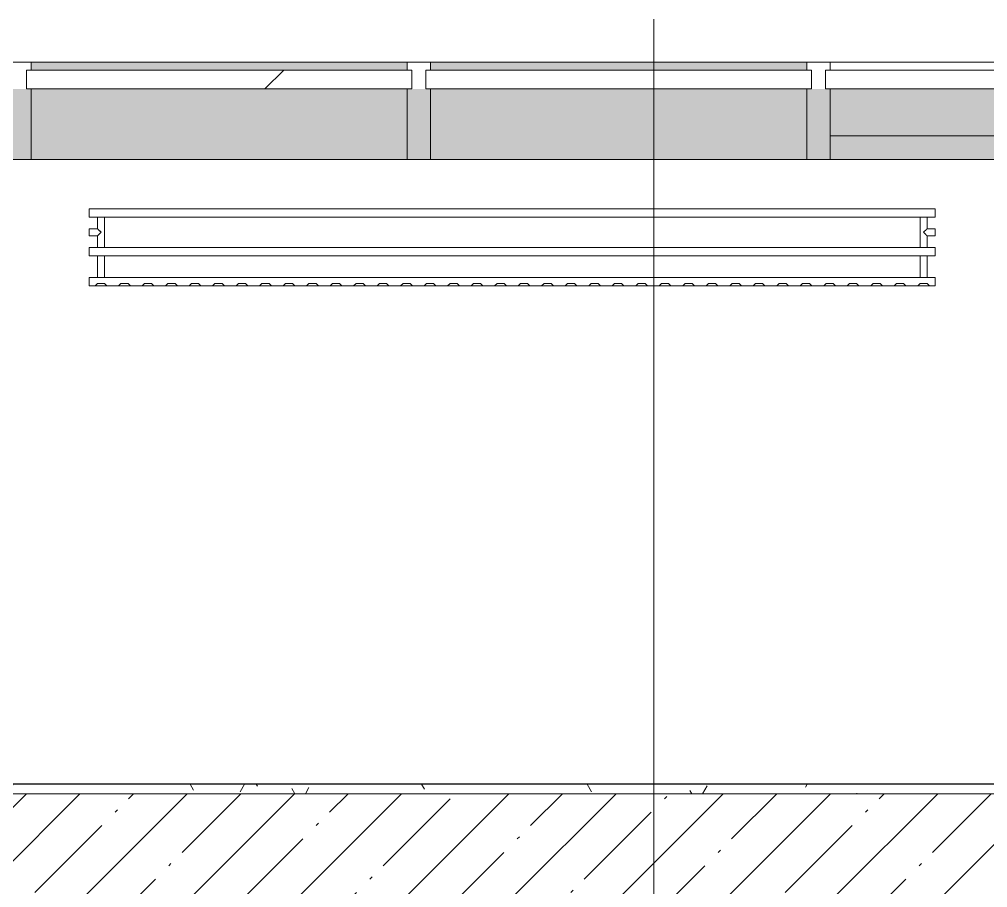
# Model space of a CAD drawing. Header units: millimetres. Extents: x -213911 to 415037, y -3642 to 107391.
# Drawn here: x 6725 to 8785, y 104736 to 106584 of the extents above; entities that cross this region are included whole.
import ezdxf

# ---------------------------------------------------------------- set-up
doc = ezdxf.new("R2010")
doc.units = ezdxf.units.MM
doc.layers.add('A-AREA-PATT-1', color=7, linetype='Continuous', lineweight=5, true_color=0xa5bae0, transparency=1)
doc.layers.add('A-FLOR-1', color=7, linetype='Continuous', lineweight=9, true_color=0xeef6ff, transparency=0.5)
for name, color, linetype, lineweight in [('A-FLOR', 7, 'Continuous', 9), ('A-GLAZ-CURT', 7, 'Continuous', 9), ('A-GLAZ-CURT-1', 7, 'Continuous', 5), ('A-GLAZ-CURT-2', 7, 'Continuous', 20), ('A-GLAZ-CWMG', 7, 'Continuous', 9), ('A-GLAZ-CWMG-1', 7, 'Continuous', 20), ('I-WALL', 7, 'Continuous', 5), ('Оси', 7, 'Continuous', 9)]:
    doc.layers.add(name, color=color, linetype=linetype, lineweight=lineweight)
for name, color, linetype, lineweight, true_color in [('A-WALL-1', 9, 'Continuous', 5, 0x808080), ('A-WALL-FNSH-1', 9, 'Continuous', 5, 0x808080), ('M-EQPM-1', 7, 'Continuous', 9, 0xb2b2b2)]:
    doc.layers.add(name, color=color, linetype=linetype, lineweight=lineweight, true_color=true_color)

# ---------------------------------------------------------------- blocks, each defined once
blk = doc.blocks.new('Системная панель - Стекло - 40мм-22856067-Объем проектирования 1 этажа')
at = {"layer": 'A-GLAZ-CURT-1'}
h = blk.add_hatch(dxfattribs=at)
h.set_pattern_fill('FP_59', color=256, style=0, pattern_type=2)
h.set_pattern_definition([(45, (-8985, -27090), (-565.685, 565.685), [400, -1200]), (45, (-9385, -27290), (-565.685, 565.685), [1200, -400]), (45, (-8585, -27490), (-565.685, 565.685), [400, -1200])])
h.paths.add_polyline_path([(-410, -40), (410, -40), (410, 0), (-410, 0)])
at = {"layer": 'A-GLAZ-CURT-2'}
for p, q in [((410, 0), (-410, 0)), ((-410, 0), (-410, -40)), ((410, -40), (410, 0)), ((-410, -40), (410, -40))]:
    blk.add_line(p, q, dxfattribs=at)
blk = doc.blocks.new('Прямоугольный импост - Импост структурный с накладкой - 160мм-20149069-Объем проектирования 1 этажа')
at = {"layer": 'A-GLAZ-CWMG'}
for p, q in [((9185, 27307), (8385, 27307)), ((9185, 27150), (8385, 27150))]:
    blk.add_line(p, q, dxfattribs=at)
blk = doc.blocks.new('Прямоугольный импост - Импост структурный с накладкой - 190мм-20153693-Объем проектирования 1 этажа')
at = {"layer": 'A-GLAZ-CWMG-1'}
for p, q in [((-25, 40), (-25, 190)), ((-25, 190), (25, 190)), ((25, 190), (25, 40)), ((-15, 40), (-25, 40)), ((-15, 0), (-15, 40)), ((15, 40), (15, 0)), ((25, 40), (15, 40)), ((-25, -17), (-25, 0)), ((-25, 0), (-15, 0)), ((15, 0), (25, 0)), ((25, 0), (25, -17)), ((25, -17), (-25, -17))]:
    blk.add_line(p, q, dxfattribs=at)
blk = doc.blocks.new('Системная панель - Стекло - 40мм-V61-Объем проектирования 1 этажа')
at = {"layer": 'A-GLAZ-CURT-2'}
for p, q in [((410, 0), (-410, 0)), ((-410, 0), (-410, -40)), ((410, -40), (410, 0)), ((-410, -40), (410, -40))]:
    blk.add_line(p, q, dxfattribs=at)
blk = doc.blocks.new('Прямоугольный импост - Импост структурный с накладкой - 190мм-V62-Объем проектирования 1 этажа')
at = {"layer": 'A-GLAZ-CWMG'}
for points in [[(7929.4, 27290), (8335, 27290), (8335, 27307), (7535, 27307), (7535, 27290)], [(7929.4, 27100), (8335, 27100), (8335, 27250), (7535, 27250), (7535, 27100)]]:
    blk.add_hatch(color=256, dxfattribs=at).paths.add_polyline_path(points)
for p, q in [((8335, 27307), (7535, 27307)), ((8335, 27100), (7535, 27100))]:
    blk.add_line(p, q, dxfattribs=at)
blk = doc.blocks.new('Системная панель - Стекло - 40мм-V106-Объем проектирования 1 этажа')
at = {"layer": 'A-GLAZ-CURT-1'}
h = blk.add_hatch(dxfattribs=at)
h.set_pattern_fill('FP_126', color=256, style=0, pattern_type=2)
h.set_pattern_definition([(45, (-7285, -27090), (-565.685, 565.685), [400, -1200]), (45, (-7685, -27290), (-565.685, 565.685), [1200, -400]), (45, (-6885, -27490), (-565.685, 565.685), [400, -1200])])
h.paths.add_polyline_path([(-187.1, -40), (410, -40), (410, 0), (-410, 0), (-410, -40), (-400, -40)])
at = {"layer": 'A-GLAZ-CURT-2'}
for p, q in [((410, 0), (-410, 0)), ((-410, 0), (-410, -40)), ((410, -40), (410, 0)), ((-410, -40), (410, -40))]:
    blk.add_line(p, q, dxfattribs=at)
blk = doc.blocks.new('radiator_prado_classic_z_tip_30_po exemplyaru - Classic Z Тип 30-500-V251-Объем проектирования 1 этажа')
at = {"layer": 'M-EQPM-1'}
for p, q in [((0, 228), (0, 210)), ((1800, 228), (0, 228)), ((0, 210), (0, 228)), ((0, 228), (12.5, 228)), ((12.5, 228), (37.5, 228)), ((37.5, 228), (12.5, 228)), ((12.5, 228), (37.5, 228)), ((12.5, 228), (17.5, 223)), ((12.5, 228), (17.5, 223)), ((32.5, 223), (37.5, 228)), ((37.5, 228), (32.5, 223)), ((37.5, 228), (62.5, 228)), ((62.5, 228), (87.5, 228)), ((87.5, 228), (62.5, 228)), ((62.5, 228), (87.5, 228)), ((62.5, 228), (67.5, 223)), ((62.5, 228), (67.5, 223)), ((82.5, 223), (87.5, 228)), ((87.5, 228), (82.5, 223)), ((87.5, 228), (112.5, 228)), ((112.5, 228), (137.5, 228)), ((137.5, 228), (112.5, 228)), ((112.5, 228), (137.5, 228)), ((112.5, 228), (117.5, 223)), ((112.5, 228), (117.5, 223)), ((132.5, 223), (137.5, 228)), ((137.5, 228), (132.5, 223)), ((137.5, 228), (162.5, 228)), ((187.5, 228), (162.5, 228)), ((162.5, 228), (187.5, 228)), ((162.5, 228), (167.5, 223)), ((162.5, 228), (167.5, 223)), ((163.5, 228), (187.5, 228)), ((182.5, 223), (187.5, 228)), ((187.5, 228), (182.5, 223)), ((187.5, 228), (212.5, 228)), ((212.5, 228), (237.5, 228)), ((237.5, 228), (212.5, 228)), ((212.5, 228), (237.5, 228)), ((212.5, 228), (217.5, 223)), ((212.5, 228), (217.5, 223)), ((232.5, 223), (237.5, 228)), ((237.5, 228), (232.5, 223)), ((237.5, 228), (262.5, 228)), ((262.5, 228), (287.5, 228)), ((287.5, 228), (262.5, 228)), ((262.5, 228), (287.5, 228)), ((262.5, 228), (267.5, 223)), ((262.5, 228), (267.5, 223)), ((282.5, 223), (287.5, 228)), ((287.5, 228), (282.5, 223)), ((287.5, 228), (312.5, 228)), ((312.5, 228), (337.5, 228)), ((337.5, 228), (312.5, 228)), ((312.5, 228), (337.5, 228)), ((312.5, 228), (317.5, 223)), ((312.5, 228), (317.5, 223)), ((332.5, 223), (337.5, 228)), ((337.5, 228), (332.5, 223)), ((337.5, 228), (362.5, 228)), ((362.5, 228), (387.5, 228)), ((387.5, 228), (362.5, 228)), ((362.5, 228), (387.5, 228)), ((362.5, 228), (367.5, 223)), ((362.5, 228), (367.5, 223)), ((382.5, 223), (387.5, 228)), ((387.5, 228), (382.5, 223)), ((387.5, 228), (412.5, 228)), ((412.5, 228), (437.5, 228)), ((437.5, 228), (412.5, 228)), ((412.5, 228), (437.5, 228)), ((412.5, 228), (417.5, 223)), ((412.5, 228), (417.5, 223)), ((432.5, 223), (437.5, 228)), ((437.5, 228), (432.5, 223)), ((437.5, 228), (462.5, 228)), ((462.5, 228), (487.5, 228)), ((487.5, 228), (462.5, 228)), ((462.5, 228), (487.5, 228)), ((462.5, 228), (467.5, 223)), ((462.5, 228), (467.5, 223)), ((482.5, 223), (487.5, 228)), ((487.5, 228), (482.5, 223)), ((487.5, 228), (512.5, 228)), ((512.5, 228), (537.5, 228)), ((537.5, 228), (512.5, 228)), ((512.5, 228), (537.5, 228)), ((512.5, 228), (517.5, 223)), ((512.5, 228), (517.5, 223)), ((532.5, 223), (537.5, 228)), ((537.5, 228), (532.5, 223)), ((537.5, 228), (562.5, 228)), ((562.5, 228), (587.5, 228)), ((587.5, 228), (562.5, 228)), ((562.5, 228), (587.5, 228)), ((562.5, 228), (567.5, 223)), ((562.5, 228), (567.5, 223)), ((582.5, 223), (587.5, 228)), ((587.5, 228), (582.5, 223)), ((587.5, 228), (612.5, 228)), ((612.5, 228), (637.5, 228)), ((637.5, 228), (612.5, 228)), ((612.5, 228), (637.5, 228)), ((612.5, 228), (617.5, 223)), ((612.5, 228), (617.5, 223)), ((632.5, 223), (637.5, 228)), ((637.5, 228), (632.5, 223)), ((637.5, 228), (662.5, 228)), ((662.5, 228), (687.5, 228)), ((687.5, 228), (662.5, 228)), ((662.5, 228), (687.5, 228)), ((662.5, 228), (667.5, 223)), ((662.5, 228), (667.5, 223)), ((682.5, 223), (687.5, 228)), ((687.5, 228), (682.5, 223)), ((687.5, 228), (712.5, 228)), ((712.5, 228), (737.5, 228)), ((737.5, 228), (712.5, 228)), ((712.5, 228), (737.5, 228)), ((712.5, 228), (717.5, 223)), ((712.5, 228), (717.5, 223)), ((732.5, 223), (737.5, 228)), ((737.5, 228), (732.5, 223)), ((737.5, 228), (762.5, 228)), ((762.5, 228), (787.5, 228)), ((787.5, 228), (762.5, 228)), ((762.5, 228), (787.5, 228)), ((762.5, 228), (767.5, 223)), ((762.5, 228), (767.5, 223)), ((782.5, 223), (787.5, 228)), ((787.5, 228), (782.5, 223)), ((787.5, 228), (812.5, 228)), ((812.5, 228), (837.5, 228)), ((837.5, 228), (812.5, 228)), ((812.5, 228), (837.5, 228)), ((812.5, 228), (817.5, 223)), ((812.5, 228), (817.5, 223)), ((832.5, 223), (837.5, 228)), ((837.5, 228), (832.5, 223)), ((837.5, 228), (862.5, 228)), ((862.5, 228), (887.5, 228)), ((887.5, 228), (862.5, 228)), ((862.5, 228), (887.5, 228)), ((862.5, 228), (867.5, 223)), ((862.5, 228), (867.5, 223)), ((882.5, 223), (887.5, 228)), ((887.5, 228), (882.5, 223)), ((887.5, 228), (912.5, 228)), ((912.5, 228), (937.5, 228)), ((937.5, 228), (912.5, 228)), ((912.5, 228), (937.5, 228)), ((912.5, 228), (917.5, 223)), ((912.5, 228), (917.5, 223)), ((932.5, 223), (937.5, 228)), ((937.5, 228), (932.5, 223)), ((937.5, 228), (962.5, 228)), ((962.5, 228), (987.5, 228)), ((987.5, 228), (962.5, 228)), ((962.5, 228), (987.5, 228)), ((962.5, 228), (967.5, 223)), ((962.5, 228), (967.5, 223)), ((982.5, 223), (987.5, 228)), ((987.5, 228), (982.5, 223)), ((987.5, 228), (1012.5, 228)), ((1012.5, 228), (1037.5, 228)), ((1037.5, 228), (1012.5, 228)), ((1012.5, 228), (1037.5, 228)), ((1012.5, 228), (1017.5, 223)), ((1012.5, 228), (1017.5, 223)), ((1032.5, 223), (1037.5, 228)), ((1037.5, 228), (1032.5, 223)), ((1037.5, 228), (1062.5, 228)), ((1062.5, 228), (1087.5, 228)), ((1087.5, 228), (1062.5, 228)), ((1062.5, 228), (1087.5, 228)), ((1062.5, 228), (1067.5, 223)), ((1062.5, 228), (1067.5, 223)), ((1082.5, 223), (1087.5, 228)), ((1087.5, 228), (1082.5, 223)), ((1087.5, 228), (1112.5, 228)), ((1112.5, 228), (1137.5, 228)), ((1137.5, 228), (1112.5, 228)), ((1112.5, 228), (1137.5, 228)), ((1112.5, 228), (1117.5, 223)), ((1112.5, 228), (1117.5, 223)), ((1132.5, 223), (1137.5, 228)), ((1137.5, 228), (1132.5, 223)), ((1137.5, 228), (1162.5, 228)), ((1162.5, 228), (1187.5, 228)), ((1187.5, 228), (1162.5, 228)), ((1162.5, 228), (1187.5, 228)), ((1162.5, 228), (1167.5, 223)), ((1162.5, 228), (1167.5, 223)), ((1182.5, 223), (1187.5, 228)), ((1187.5, 228), (1182.5, 223)), ((1187.5, 228), (1212.5, 228)), ((1212.5, 228), (1237.5, 228)), ((1237.5, 228), (1212.5, 228)), ((1212.5, 228), (1237.5, 228)), ((1212.5, 228), (1217.5, 223)), ((1212.5, 228), (1217.5, 223)), ((1232.5, 223), (1237.5, 228)), ((1237.5, 228), (1232.5, 223)), ((1237.5, 228), (1262.5, 228)), ((1262.5, 228), (1287.5, 228)), ((1287.5, 228), (1262.5, 228)), ((1262.5, 228), (1287.5, 228)), ((1262.5, 228), (1267.5, 223)), ((1262.5, 228), (1267.5, 223)), ((1282.5, 223), (1287.5, 228)), ((1287.5, 228), (1282.5, 223)), ((1287.5, 228), (1312.5, 228)), ((1312.5, 228), (1337.5, 228)), ((1337.5, 228), (1312.5, 228)), ((1312.5, 228), (1337.5, 228)), ((1312.5, 228), (1317.5, 223)), ((1312.5, 228), (1317.5, 223)), ((1332.5, 223), (1337.5, 228)), ((1337.5, 228), (1332.5, 223)), ((1337.5, 228), (1362.5, 228)), ((1362.5, 228), (1387.5, 228)), ((1387.5, 228), (1362.5, 228)), ((1362.5, 228), (1387.5, 228)), ((1362.5, 228), (1367.5, 223)), ((1362.5, 228), (1367.5, 223)), ((1382.5, 223), (1387.5, 228)), ((1387.5, 228), (1382.5, 223)), ((1387.5, 228), (1412.5, 228)), ((1412.5, 228), (1437.5, 228)), ((1437.5, 228), (1412.5, 228)), ((1412.5, 228), (1437.5, 228)), ((1412.5, 228), (1417.5, 223)), ((1412.5, 228), (1417.5, 223)), ((1432.5, 223), (1437.5, 228)), ((1437.5, 228), (1432.5, 223)), ((1437.5, 228), (1462.5, 228)), ((1462.5, 228), (1487.5, 228)), ((1487.5, 228), (1462.5, 228)), ((1462.5, 228), (1487.5, 228)), ((1462.5, 228), (1467.5, 223)), ((1462.5, 228), (1467.5, 223)), ((1482.5, 223), (1487.5, 228)), ((1487.5, 228), (1482.5, 223)), ((1487.5, 228), (1512.5, 228)), ((1512.5, 228), (1537.5, 228)), ((1537.5, 228), (1512.5, 228)), ((1512.5, 228), (1537.5, 228)), ((1512.5, 228), (1517.5, 223)), ((1512.5, 228), (1517.5, 223)), ((1532.5, 223), (1537.5, 228)), ((1537.5, 228), (1532.5, 223)), ((1537.5, 228), (1562.5, 228)), ((1562.5, 228), (1587.5, 228)), ((1587.5, 228), (1562.5, 228)), ((1562.5, 228), (1587.5, 228)), ((1562.5, 228), (1567.5, 223)), ((1562.5, 228), (1567.5, 223)), ((1582.5, 223), (1587.5, 228)), ((1587.5, 228), (1582.5, 223)), ((1587.5, 228), (1612.5, 228)), ((1612.5, 228), (1637.5, 228)), ((1637.5, 228), (1612.5, 228)), ((1612.5, 228), (1637.5, 228)), ((1612.5, 228), (1617.5, 223)), ((1612.5, 228), (1617.5, 223)), ((1632.5, 223), (1637.5, 228)), ((1637.5, 228), (1632.5, 223)), ((1637.5, 228), (1662.5, 228)), ((1662.5, 228), (1687.5, 228)), ((1687.5, 228), (1662.5, 228)), ((1662.5, 228), (1687.5, 228)), ((1662.5, 228), (1667.5, 223)), ((1662.5, 228), (1667.5, 223)), ((1682.5, 223), (1687.5, 228)), ((1687.5, 228), (1682.5, 223)), ((1687.5, 228), (1710.8, 228)), ((1712.5, 228), (1737.5, 228)), ((1737.5, 228), (1712.5, 228)), ((1712.5, 228), (1737.5, 228)), ((1712.5, 228), (1717.5, 223)), ((1712.5, 228), (1717.5, 223)), ((1732.5, 223), (1737.5, 228)), ((1737.5, 228), (1732.5, 223)), ((1737.5, 228), (1762.5, 228)), ((1762.5, 228), (1787.5, 228)), ((1787.5, 228), (1762.5, 228)), ((1762.5, 228), (1787.5, 228)), ((1762.5, 228), (1767.5, 223)), ((1762.5, 228), (1767.5, 223)), ((1782.5, 223), (1787.5, 228)), ((1787.5, 228), (1782.5, 223)), ((1787.5, 228), (1800, 228)), ((1800, 210), (1800, 228)), ((1800, 228), (1800, 210)), ((0, 210), (1800, 210)), ((17.8, 210), (0, 210)), ((32.5, 223), (17.5, 223)), ((17.5, 223), (32.5, 223)), ((17.5, 210), (17.5, 164)), ((17.5, 210), (17.5, 164)), ((17.8, 210), (17.5, 210)), ((17.5, 210), (17.8, 210)), ((17.8, 210), (17.5, 210)), ((17.5, 210), (32.5, 210)), ((32.2, 210), (17.8, 210)), ((17.8, 210), (32.2, 210)), ((32.2, 210), (17.8, 210)), ((32.5, 210), (32.2, 210)), ((32.2, 210), (32.5, 210)), ((32.5, 210), (32.2, 210)), ((1767.8, 210), (32.2, 210)), ((32.5, 164), (32.5, 210)), ((32.5, 164), (32.5, 210)), ((82.5, 223), (67.5, 223)), ((67.5, 223), (82.5, 223)), ((132.5, 223), (117.5, 223)), ((117.5, 223), (132.5, 223)), ((182.5, 223), (167.5, 223)), ((167.5, 223), (182.5, 223)), ((232.5, 223), (217.5, 223)), ((217.5, 223), (232.5, 223)), ((282.5, 223), (267.5, 223)), ((267.5, 223), (282.5, 223)), ((332.5, 223), (317.5, 223)), ((317.5, 223), (332.5, 223)), ((382.5, 223), (367.5, 223)), ((367.5, 223), (382.5, 223)), ((432.5, 223), (417.5, 223)), ((417.5, 223), (432.5, 223)), ((482.5, 223), (467.5, 223)), ((467.5, 223), (482.5, 223)), ((532.5, 223), (517.5, 223)), ((517.5, 223), (532.5, 223)), ((582.5, 223), (567.5, 223)), ((567.5, 223), (582.5, 223)), ((632.5, 223), (617.5, 223)), ((617.5, 223), (632.5, 223)), ((682.5, 223), (667.5, 223)), ((667.5, 223), (682.5, 223)), ((732.5, 223), (717.5, 223)), ((717.5, 223), (732.5, 223)), ((782.5, 223), (767.5, 223)), ((767.5, 223), (782.5, 223)), ((832.5, 223), (817.5, 223)), ((817.5, 223), (832.5, 223)), ((882.5, 223), (867.5, 223)), ((867.5, 223), (882.5, 223)), ((932.5, 223), (917.5, 223)), ((917.5, 223), (932.5, 223)), ((982.5, 223), (967.5, 223)), ((967.5, 223), (982.5, 223)), ((1032.5, 223), (1017.5, 223)), ((1017.5, 223), (1032.5, 223)), ((1082.5, 223), (1067.5, 223)), ((1067.5, 223), (1082.5, 223)), ((1132.5, 223), (1117.5, 223)), ((1117.5, 223), (1132.5, 223)), ((1182.5, 223), (1167.5, 223)), ((1167.5, 223), (1182.5, 223)), ((1232.5, 223), (1217.5, 223)), ((1217.5, 223), (1232.5, 223)), ((1282.5, 223), (1267.5, 223)), ((1267.5, 223), (1282.5, 223)), ((1332.5, 223), (1317.5, 223)), ((1317.5, 223), (1332.5, 223)), ((1382.5, 223), (1367.5, 223)), ((1367.5, 223), (1382.5, 223)), ((1432.5, 223), (1417.5, 223)), ((1417.5, 223), (1432.5, 223)), ((1482.5, 223), (1467.5, 223)), ((1467.5, 223), (1482.5, 223)), ((1532.5, 223), (1517.5, 223)), ((1517.5, 223), (1532.5, 223)), ((1582.5, 223), (1567.5, 223)), ((1567.5, 223), (1582.5, 223)), ((1632.5, 223), (1617.5, 223)), ((1617.5, 223), (1632.5, 223)), ((1682.5, 223), (1667.5, 223)), ((1667.5, 223), (1682.5, 223)), ((1732.5, 223), (1717.5, 223)), ((1717.5, 223), (1732.5, 223)), ((1782.5, 223), (1767.5, 223)), ((1767.5, 223), (1782.5, 223)), ((1767.5, 210), (1767.5, 164)), ((1767.5, 210), (1767.5, 164)), ((1767.8, 210), (1767.5, 210)), ((1767.5, 210), (1782.5, 210)), ((1767.8, 210), (1767.5, 210)), ((1767.5, 210), (1767.8, 210)), ((1782.2, 210), (1767.8, 210)), ((1768.5, 210), (1767.8, 210)), ((1767.8, 210), (1782.2, 210)), ((1782.2, 210), (1768.5, 210)), ((1782.5, 210), (1782.2, 210)), ((1782.5, 210), (1782.2, 210)), ((1782.2, 210), (1782.5, 210)), ((1800, 210), (1782.2, 210)), ((1782.5, 164), (1782.5, 210)), ((1782.5, 164), (1782.5, 210)), ((1800, 164), (0, 164)), ((0, 164), (0, 146)), ((0, 146), (0, 164)), ((0, 164), (17.8, 164)), ((0, 146), (1800, 146)), ((18.5, 146), (0, 146)), ((17.8, 164), (17.5, 164)), ((17.5, 164), (17.8, 164)), ((17.8, 164), (17.5, 164)), ((17.5, 164), (32.5, 164)), ((17.5, 146), (17.5, 121.5)), ((17.5, 146), (17.5, 121.5)), ((17.5, 146), (18.5, 146)), ((18.5, 146), (17.5, 146)), ((17.5, 146), (18.5, 146)), ((32.5, 146), (17.5, 146)), ((32.2, 164), (17.8, 164)), ((17.8, 164), (32.2, 164)), ((32.2, 164), (17.8, 164)), ((18.5, 146), (32.2, 146)), ((32.2, 146), (18.5, 146)), ((18.5, 146), (32.2, 146)), ((32.5, 164), (32.2, 164)), ((32.2, 164), (32.5, 164)), ((32.5, 164), (32.2, 164)), ((32.2, 164), (1767.8, 164)), ((32.2, 146), (32.5, 146)), ((32.5, 146), (32.2, 146)), ((32.2, 146), (32.5, 146)), ((1767.8, 146), (32.2, 146)), ((32.5, 82), (32.5, 146)), ((32.5, 82), (32.5, 146)), ((1767.8, 164), (1767.5, 164)), ((1767.5, 164), (1782.5, 164)), ((1767.8, 164), (1767.5, 164)), ((1767.5, 164), (1767.8, 164)), ((1767.5, 146), (1767.5, 82)), ((1767.5, 146), (1767.5, 82)), ((1767.5, 146), (1767.8, 146)), ((1782.5, 146), (1767.5, 146)), ((1767.5, 146), (1767.8, 146)), ((1767.8, 146), (1767.5, 146)), ((1782.2, 164), (1767.8, 164)), ((1771.2, 164), (1767.8, 164)), ((1767.8, 164), (1782.2, 164)), ((1767.8, 146), (1781.5, 146)), ((1767.8, 146), (1771.2, 146)), ((1781.5, 146), (1767.8, 146)), ((1776.9, 164), (1771.2, 164)), ((1771.2, 146), (1781.5, 146)), ((1780.3, 164), (1776.9, 164)), ((1782.2, 164), (1780.3, 164)), ((1781.5, 146), (1782.5, 146)), ((1781.5, 146), (1782.5, 146)), ((1782.5, 146), (1781.5, 146)), ((1800, 146), (1781.5, 146)), ((1782.5, 164), (1782.2, 164)), ((1782.5, 164), (1782.2, 164)), ((1782.2, 164), (1782.5, 164)), ((1782.2, 164), (1800, 164)), ((1782.5, 121.5), (1782.5, 146)), ((1782.5, 121.5), (1782.5, 146)), ((1800, 146), (1800, 164)), ((1800, 164), (1800, 146)), ((17.5, 121.5), (0, 121.5)), ((17.5, 121.5), (0, 121.5)), ((0, 121.5), (0, 120.5)), ((0, 106.5), (0, 121.5)), ((0, 120.5), (0, 107.5)), ((0, 120.5), (0, 119.3)), ((0, 114), (0, 120.5)), ((0, 120.5), (0, 120.5)), ((0, 119.3), (0, 117.8)), ((0, 117.8), (0, 114)), ((0, 114), (0, 110.3)), ((0, 107.5), (0, 114)), ((0, 110.3), (0, 108.7)), ((0, 108.7), (0, 107.5)), ((0, 107.5), (0, 106.5)), ((0, 107.5), (0, 107.5)), ((0, 106.5), (17.5, 106.5)), ((0, 106.5), (17.5, 106.5)), ((17.5, 106.5), (17.5, 82)), ((17.5, 106.5), (17.5, 82)), ((1800, 121.5), (1782.5, 121.5)), ((1800, 121.5), (1782.5, 121.5)), ((1782.5, 82), (1782.5, 106.5)), ((1782.5, 106.5), (1800, 106.5)), ((1782.5, 82), (1782.5, 106.5)), ((1782.5, 106.5), (1800, 106.5)), ((1800, 121.5), (1800, 106.5)), ((1800, 120.5), (1800, 121.5)), ((1800, 121.5), (1800, 120.5)), ((1800, 120.5), (1800, 121.5)), ((1800, 107.5), (1800, 120.5)), ((1800, 120.5), (1800, 107.5)), ((1800, 107.5), (1800, 120.5)), ((1800, 106.5), (1800, 107.5)), ((1800, 107.5), (1800, 106.5)), ((1800, 106.5), (1800, 107.5)), ((1800, 82), (0, 82)), ((0, 82), (0, 64)), ((0, 64), (0, 82)), ((0, 82), (18.5, 82)), ((1800, 64), (0, 64)), ((0, 64), (1800, 64)), ((18.5, 82), (17.5, 82)), ((17.5, 82), (18.5, 82)), ((18.5, 82), (17.5, 82)), ((17.5, 82), (32.5, 82)), ((32.2, 82), (18.5, 82)), ((18.5, 82), (32.2, 82)), ((32.2, 82), (18.5, 82)), ((32.5, 82), (32.2, 82)), ((32.2, 82), (32.5, 82)), ((32.5, 82), (32.2, 82)), ((32.2, 82), (1767.8, 82)), ((1767.8, 82), (1767.5, 82)), ((1767.5, 82), (1782.5, 82)), ((1767.8, 82), (1767.5, 82)), ((1767.5, 82), (1767.8, 82)), ((1781.5, 82), (1767.8, 82)), ((1781.5, 82), (1767.8, 82)), ((1767.8, 82), (1781.5, 82)), ((1782.5, 82), (1781.5, 82)), ((1782.5, 82), (1781.5, 82)), ((1781.5, 82), (1782.5, 82)), ((1781.5, 82), (1800, 82)), ((1800, 64), (1800, 82)), ((1800, 82), (1800, 64))]:
    blk.add_line(p, q, dxfattribs=at)
for points, knots in [([(18.5, 120.5), (18.4, 120.6), (18.3, 120.7), (18.1, 120.9), (17.9, 121.1), (17.8, 121.2), (17.7, 121.3), (17.5, 121.5), (17.5, 121.5), (17.5, 121.5)], [0.7142857, 0.7142857, 0.7142857, 0.7142857, 0.75, 0.7857143, 0.8214286, 0.8571429, 0.8928571, 0.9285714, 1, 1, 1, 1]), ([(17.5, 121.5), (17.5, 121.5), (17.5, 121.5), (17.7, 121.3), (17.8, 121.2), (17.9, 121.1), (18.1, 120.9), (18.3, 120.7), (18.4, 120.6), (18.5, 120.5)], [0, 0, 0, 0, 0.0714286, 0.1071429, 0.1428571, 0.1785714, 0.2142857, 0.25, 0.2857143, 0.2857143, 0.2857143, 0.2857143]), ([(17.5, 121.5), (17.5, 121.5), (17.5, 121.5), (17.7, 121.3), (17.8, 121.2), (17.9, 121.1), (18.1, 120.9), (18.3, 120.7), (18.4, 120.6), (18.5, 120.5)], [0, 0, 0, 0, 0.0714286, 0.1071429, 0.1428571, 0.1785714, 0.2142857, 0.25, 0.2857143, 0.2857143, 0.2857143, 0.2857143]), ([(25, 114), (24.5, 114.5), (23.6, 115.4), (22.4, 116.6), (21.6, 117.4), (21.1, 117.9), (20.8, 118.2), (20.5, 118.5), (20.2, 118.8), (19.8, 119.1), (19.6, 119.4), (19.3, 119.7), (19, 120), (18.7, 120.3), (18.5, 120.5), (18.3, 120.7), (18.1, 120.9), (17.9, 121.1), (17.8, 121.2), (17.7, 121.3), (17.5, 121.5), (17.5, 121.5), (17.5, 121.5)], [0, 0, 0, 0, 0.142857, 0.285714, 0.357143, 0.392857, 0.428571, 0.464286, 0.5, 0.535714, 0.571429, 0.607143, 0.642857, 0.678571, 0.714286, 0.75, 0.785714, 0.821429, 0.857143, 0.892857, 0.928571, 1, 1, 1, 1]), ([(17.5, 106.5), (17.5, 106.5), (17.5, 106.5), (17.7, 106.7), (17.8, 106.8), (17.9, 106.9), (18.1, 107.1), (18.3, 107.3), (18.5, 107.5), (18.7, 107.7), (19, 108), (19.3, 108.3), (19.6, 108.6), (19.8, 108.9), (20.3, 109.3), (20.7, 109.7), (21.1, 110.1), (21.6, 110.6), (22.4, 111.4), (23.6, 112.6), (24.5, 113.5), (25, 114)], [0, 0, 0, 0, 0.071429, 0.107143, 0.142857, 0.178571, 0.214286, 0.25, 0.285714, 0.321429, 0.357143, 0.392857, 0.428571, 0.464286, 0.5, 0.571429, 0.607143, 0.642857, 0.714286, 0.857143, 1, 1, 1, 1]), ([(17.5, 106.5), (17.5, 106.5), (17.5, 106.5), (17.7, 106.7), (17.8, 106.8), (17.9, 106.9), (18.1, 107.1), (18.3, 107.3), (18.4, 107.4), (18.5, 107.5)], [0, 0, 0, 0, 0.0714286, 0.1071429, 0.1428571, 0.1785714, 0.2142857, 0.25, 0.2857143, 0.2857143, 0.2857143, 0.2857143]), ([(18.5, 107.5), (18.4, 107.4), (18.3, 107.3), (18.1, 107.1), (17.9, 106.9), (17.8, 106.8), (17.7, 106.7), (17.5, 106.5), (17.5, 106.5), (17.5, 106.5)], [0.7142857, 0.7142857, 0.7142857, 0.7142857, 0.75, 0.7857143, 0.8214286, 0.8571429, 0.8928571, 0.9285714, 1, 1, 1, 1]), ([(18.5, 107.5), (18.4, 107.4), (18.3, 107.3), (18.1, 107.1), (17.9, 106.9), (17.8, 106.8), (17.7, 106.7), (17.5, 106.5), (17.5, 106.5), (17.5, 106.5)], [0.7142857, 0.7142857, 0.7142857, 0.7142857, 0.75, 0.7857143, 0.8214286, 0.8571429, 0.8928571, 0.9285714, 1, 1, 1, 1]), ([(22.1, 116.9), (21.9, 117.1), (21.6, 117.4), (21.1, 117.9), (20.8, 118.2), (20.5, 118.5), (20.2, 118.8), (19.9, 119.2), (19.7, 119.3), (19.6, 119.4)], [0.2857143, 0.2857143, 0.2857143, 0.2857143, 0.3571429, 0.3928571, 0.4285714, 0.4642857, 0.5, 0.5357143, 0.5714286, 0.5714286, 0.5714286, 0.5714286]), ([(19.6, 119.4), (19.7, 119.3), (19.9, 119.2), (20.3, 118.7), (20.7, 118.3), (21.1, 117.9), (21.6, 117.4), (21.9, 117.1), (22.1, 116.9)], [0.4285714, 0.4285714, 0.4285714, 0.4285714, 0.4642857, 0.5, 0.5714286, 0.6071429, 0.6428571, 0.7142857, 0.7142857, 0.7142857, 0.7142857]), ([(19.6, 119.4), (19.7, 119.3), (19.8, 119.1), (20.3, 118.7), (20.7, 118.3), (21.1, 117.9), (21.6, 117.4), (21.9, 117.1), (22.1, 116.9)], [0.4285714, 0.4285714, 0.4285714, 0.4285714, 0.4642857, 0.5, 0.5714286, 0.6071429, 0.6428571, 0.7142857, 0.7142857, 0.7142857, 0.7142857]), ([(19.6, 108.6), (19.7, 108.7), (19.9, 108.8), (20.3, 109.3), (20.7, 109.7), (21.1, 110.1), (21.6, 110.6), (21.9, 110.9), (22.1, 111.1)], [0.4285714, 0.4285714, 0.4285714, 0.4285714, 0.4642857, 0.5, 0.5714286, 0.6071429, 0.6428571, 0.7142857, 0.7142857, 0.7142857, 0.7142857]), ([(22.1, 111.1), (21.9, 110.9), (21.6, 110.6), (21.1, 110.1), (20.8, 109.8), (20.5, 109.5), (20.2, 109.2), (19.9, 108.8), (19.7, 108.7), (19.6, 108.6)], [0.2857143, 0.2857143, 0.2857143, 0.2857143, 0.3571429, 0.3928571, 0.4285714, 0.4642857, 0.5, 0.5357143, 0.5714286, 0.5714286, 0.5714286, 0.5714286]), ([(22.1, 111.1), (21.9, 110.9), (21.6, 110.6), (21.1, 110.1), (20.8, 109.8), (20.5, 109.5), (20.2, 109.2), (19.8, 108.9), (19.7, 108.7), (19.6, 108.6)], [0.2857143, 0.2857143, 0.2857143, 0.2857143, 0.3571429, 0.3928571, 0.4285714, 0.4642857, 0.5, 0.5357143, 0.5714286, 0.5714286, 0.5714286, 0.5714286]), ([(1775, 114), (1775.5, 114.5), (1776.4, 115.4), (1777.6, 116.6), (1778.4, 117.4), (1778.9, 117.9), (1779.2, 118.2), (1779.5, 118.5), (1779.8, 118.8), (1780.1, 119.2), (1780.4, 119.4), (1780.7, 119.7), (1781, 120), (1781.3, 120.3), (1781.5, 120.5), (1781.7, 120.7), (1781.9, 120.9), (1782.1, 121.1), (1782.2, 121.2), (1782.3, 121.3), (1782.5, 121.5), (1782.5, 121.5), (1782.5, 121.5)], [0, 0, 0, 0, 0.142857, 0.285714, 0.357143, 0.392857, 0.428571, 0.464286, 0.5, 0.535714, 0.571429, 0.607143, 0.642857, 0.678571, 0.714286, 0.75, 0.785714, 0.821429, 0.857143, 0.892857, 0.928571, 1, 1, 1, 1]), ([(1782.5, 106.5), (1782.5, 106.5), (1782.5, 106.5), (1782.3, 106.7), (1782.2, 106.8), (1782.1, 106.9), (1781.9, 107.1), (1781.7, 107.3), (1781.5, 107.5), (1781.3, 107.7), (1781, 108), (1780.7, 108.3), (1780.4, 108.6), (1780.1, 108.8), (1779.7, 109.3), (1779.3, 109.7), (1778.9, 110.1), (1778.4, 110.6), (1777.6, 111.4), (1776.4, 112.6), (1775.5, 113.5), (1775, 114)], [0, 0, 0, 0, 0.071429, 0.107143, 0.142857, 0.178571, 0.214286, 0.25, 0.285714, 0.321429, 0.357143, 0.392857, 0.428571, 0.464286, 0.5, 0.571429, 0.607143, 0.642857, 0.714286, 0.857143, 1, 1, 1, 1]), ([(1780.4, 119.4), (1780.3, 119.3), (1780.1, 119.2), (1779.7, 118.7), (1779.3, 118.3), (1778.9, 117.9), (1778.4, 117.4), (1778.1, 117.1), (1777.9, 116.9)], [0.4285714, 0.4285714, 0.4285714, 0.4285714, 0.4642857, 0.5, 0.5714286, 0.6071429, 0.6428571, 0.7142857, 0.7142857, 0.7142857, 0.7142857]), ([(1780.4, 119.4), (1780.3, 119.3), (1780.1, 119.2), (1779.7, 118.7), (1779.3, 118.3), (1778.9, 117.9), (1778.4, 117.4), (1778.1, 117.1), (1777.9, 116.9)], [0.4285714, 0.4285714, 0.4285714, 0.4285714, 0.4642857, 0.5, 0.5714286, 0.6071429, 0.6428571, 0.7142857, 0.7142857, 0.7142857, 0.7142857]), ([(1777.9, 116.9), (1778.1, 117.1), (1778.4, 117.4), (1778.9, 117.9), (1779.2, 118.2), (1779.5, 118.5), (1779.8, 118.8), (1780.1, 119.2), (1780.3, 119.3), (1780.4, 119.4)], [0.2857143, 0.2857143, 0.2857143, 0.2857143, 0.3571429, 0.3928571, 0.4285714, 0.4642857, 0.5, 0.5357143, 0.5714286, 0.5714286, 0.5714286, 0.5714286]), ([(1777.9, 111.1), (1778.1, 110.9), (1778.4, 110.6), (1778.9, 110.1), (1779.2, 109.8), (1779.5, 109.5), (1779.8, 109.2), (1780.1, 108.8), (1780.3, 108.7), (1780.4, 108.6)], [0.2857143, 0.2857143, 0.2857143, 0.2857143, 0.3571429, 0.3928571, 0.4285714, 0.4642857, 0.5, 0.5357143, 0.5714286, 0.5714286, 0.5714286, 0.5714286]), ([(1777.9, 111.1), (1778.1, 110.9), (1778.4, 110.6), (1778.9, 110.1), (1779.2, 109.8), (1779.5, 109.5), (1779.8, 109.2), (1780.1, 108.8), (1780.3, 108.7), (1780.4, 108.6)], [0.2857143, 0.2857143, 0.2857143, 0.2857143, 0.3571429, 0.3928571, 0.4285714, 0.4642857, 0.5, 0.5357143, 0.5714286, 0.5714286, 0.5714286, 0.5714286]), ([(1780.4, 108.6), (1780.3, 108.7), (1780.1, 108.8), (1779.7, 109.3), (1779.3, 109.7), (1778.9, 110.1), (1778.4, 110.6), (1778.1, 110.9), (1777.9, 111.1)], [0.4285714, 0.4285714, 0.4285714, 0.4285714, 0.4642857, 0.5, 0.5714286, 0.6071429, 0.6428571, 0.7142857, 0.7142857, 0.7142857, 0.7142857]), ([(1782.5, 121.5), (1782.5, 121.5), (1782.5, 121.5), (1782.3, 121.3), (1782.2, 121.2), (1782.1, 121.1), (1781.9, 120.9), (1781.7, 120.7), (1781.6, 120.6), (1781.5, 120.5)], [0, 0, 0, 0, 0.0714286, 0.1071429, 0.1428571, 0.1785714, 0.2142857, 0.25, 0.2857143, 0.2857143, 0.2857143, 0.2857143]), ([(1782.5, 121.5), (1782.5, 121.5), (1782.5, 121.5), (1782.3, 121.3), (1782.2, 121.2), (1782.1, 121.1), (1781.9, 120.9), (1781.7, 120.7), (1781.6, 120.6), (1781.5, 120.5)], [0, 0, 0, 0, 0.0714286, 0.1071429, 0.1428571, 0.1785714, 0.2142857, 0.25, 0.2857143, 0.2857143, 0.2857143, 0.2857143]), ([(1781.5, 120.5), (1781.6, 120.6), (1781.7, 120.7), (1781.9, 120.9), (1782.1, 121.1), (1782.2, 121.2), (1782.3, 121.3), (1782.5, 121.5), (1782.5, 121.5), (1782.5, 121.5)], [0.7142857, 0.7142857, 0.7142857, 0.7142857, 0.75, 0.7857143, 0.8214286, 0.8571429, 0.8928571, 0.9285714, 1, 1, 1, 1]), ([(1781.5, 107.5), (1781.6, 107.4), (1781.7, 107.3), (1781.9, 107.1), (1782.1, 106.9), (1782.2, 106.8), (1782.3, 106.7), (1782.5, 106.5), (1782.5, 106.5), (1782.5, 106.5)], [0.7142857, 0.7142857, 0.7142857, 0.7142857, 0.75, 0.7857143, 0.8214286, 0.8571429, 0.8928571, 0.9285714, 1, 1, 1, 1]), ([(1781.5, 107.5), (1781.6, 107.4), (1781.7, 107.3), (1781.9, 107.1), (1782.1, 106.9), (1782.2, 106.8), (1782.3, 106.7), (1782.5, 106.5), (1782.5, 106.5), (1782.5, 106.5)], [0.7142857, 0.7142857, 0.7142857, 0.7142857, 0.75, 0.7857143, 0.8214286, 0.8571429, 0.8928571, 0.9285714, 1, 1, 1, 1]), ([(1782.5, 106.5), (1782.5, 106.5), (1782.5, 106.5), (1782.3, 106.7), (1782.2, 106.8), (1782.1, 106.9), (1781.9, 107.1), (1781.7, 107.3), (1781.6, 107.4), (1781.5, 107.5)], [0, 0, 0, 0, 0.0714286, 0.1071429, 0.1428571, 0.1785714, 0.2142857, 0.25, 0.2857143, 0.2857143, 0.2857143, 0.2857143])]:
    blk.add_open_spline(points, degree=3, knots=knots, dxfattribs=at)
for points in [[(19.6, 119.4), (19.5, 119.5), (19.3, 119.7), (19, 120), (18.7, 120.3), (18.6, 120.4), (18.5, 120.5)], [(18.5, 120.5), (18.6, 120.4), (18.7, 120.3), (19, 120), (19.3, 119.7), (19.5, 119.5), (19.6, 119.4)], [(18.5, 120.5), (18.6, 120.4), (18.7, 120.3), (19, 120), (19.3, 119.7), (19.5, 119.5), (19.6, 119.4)], [(18.5, 107.5), (18.6, 107.6), (18.7, 107.7), (19, 108), (19.3, 108.3), (19.5, 108.5), (19.6, 108.6)], [(19.6, 108.6), (19.5, 108.5), (19.3, 108.3), (19, 108), (18.7, 107.7), (18.6, 107.6), (18.5, 107.5)], [(19.6, 108.6), (19.5, 108.5), (19.3, 108.3), (19, 108), (18.7, 107.7), (18.6, 107.6), (18.5, 107.5)], [(25, 114), (24.5, 114.5), (23.6, 115.4), (22.6, 116.4), (22.1, 116.9)], [(22.1, 116.9), (22.6, 116.4), (23.6, 115.4), (24.5, 114.5), (25, 114)], [(22.1, 116.9), (22.6, 116.4), (23.6, 115.4), (24.5, 114.5), (25, 114)], [(22.1, 111.1), (22.6, 111.6), (23.6, 112.6), (24.5, 113.5), (25, 114)], [(25, 114), (24.5, 113.5), (23.6, 112.6), (22.6, 111.6), (22.1, 111.1)], [(25, 114), (24.5, 113.5), (23.6, 112.6), (22.6, 111.6), (22.1, 111.1)], [(1777.9, 116.9), (1777.4, 116.4), (1776.4, 115.4), (1775.5, 114.5), (1775, 114)], [(1777.9, 116.9), (1777.4, 116.4), (1776.4, 115.4), (1775.5, 114.5), (1775, 114)], [(1775, 114), (1775.5, 114.5), (1776.4, 115.4), (1777.4, 116.4), (1777.9, 116.9)], [(1775, 114), (1775.5, 113.5), (1776.4, 112.6), (1777.4, 111.6), (1777.9, 111.1)], [(1775, 114), (1775.5, 113.5), (1776.4, 112.6), (1777.4, 111.6), (1777.9, 111.1)], [(1777.9, 111.1), (1777.4, 111.6), (1776.4, 112.6), (1775.5, 113.5), (1775, 114)], [(1781.5, 120.5), (1781.4, 120.4), (1781.3, 120.3), (1781, 120), (1780.7, 119.7), (1780.5, 119.5), (1780.4, 119.4)], [(1781.5, 120.5), (1781.4, 120.4), (1781.3, 120.3), (1781, 120), (1780.7, 119.7), (1780.5, 119.5), (1780.4, 119.4)], [(1780.4, 119.4), (1780.5, 119.5), (1780.7, 119.7), (1781, 120), (1781.3, 120.3), (1781.4, 120.4), (1781.5, 120.5)], [(1780.4, 108.6), (1780.5, 108.5), (1780.7, 108.3), (1781, 108), (1781.3, 107.7), (1781.4, 107.6), (1781.5, 107.5)], [(1780.4, 108.6), (1780.5, 108.5), (1780.7, 108.3), (1781, 108), (1781.3, 107.7), (1781.4, 107.6), (1781.5, 107.5)], [(1781.5, 107.5), (1781.4, 107.6), (1781.3, 107.7), (1781, 108), (1780.7, 108.3), (1780.5, 108.5), (1780.4, 108.6)]]:
    blk.add_open_spline(points, degree=3, dxfattribs=at)
blk = doc.blocks.new('1floor')
at = {"layer": 'A-AREA-PATT-1'}
h = blk.add_hatch(color=256, dxfattribs=at)
h.paths.add_polyline_path([(3730, 7883), (3780, 7883.1), (3780, 7900), (3730, 7900)])
h.paths.add_polyline_path([(4505, 7883), (4555, 7883), (4555, 7900), (4505, 7900), (4505, 7890.1)])
h.paths.add_polyline_path([(6395, 7883), (6405, 7883), (6405, 7900), (6355, 7900), (6355, 7883), (6392.3, 7883)])
h.paths.add_polyline_path([(6980, 7883), (7030, 7883), (7030, 7900), (6980, 7900), (6980, 7896.3)])
h.paths.add_polyline_path([(7660, 7883), (7660, 7900), (7610, 7900), (7610, 7883), (7650, 7883)])
h.paths.add_polyline_path([(20062, 7920.5), (20070.3, 7920.9), (20070.3, 9050), (20053.3, 9050), (20053.3, 7920.5)])
h.paths.add_polyline_path([(20053.3, 10850), (20070.3, 10850), (20070.3, 10874), (13684.5, 10874), (13684.5, 15220), (13679, 15218.9), (13679, 10868.5), (20053.3, 10868.5), (20053.3, 10860)])
h.paths.add_polyline_path([(9872.6, 14719.2), (9872.6, 14759.2), (9092.6, 14759.2), (9092.6, 14719.2)])
h.paths.add_polyline_path([(8601.2, 14719.2), (8972.6, 14719.2), (8972.6, 14759.2), (8192.6, 14759.2), (8192.6, 14719.2)])
h.paths.add_polyline_path([(7098.5, 14719.2), (8072.6, 14719.2), (8072.6, 14759.2), (7098.5, 14759.2), (7098.5, 14739.2)])
h.paths.add_polyline_path([(9952.6, 14799.2), (9952.6, 15879.2), (9912.6, 15879.2), (9912.6, 14799.2), (9932.6, 14799.2)])
h.paths.add_polyline_path([(13690, 15225.5), (13710, 15225.5), (13710, 15231), (13690, 15231)])
h.paths.add_polyline_path([(6780, 15235), (6780, 15270), (6570, 15270), (6570, 15235), (6774, 15235)])
h.paths.add_polyline_path([(6731.6, 15295), (6760, 15295), (6760, 15345), (6610, 15345), (6610, 15975), (6760, 15975), (6760, 16025), (6610, 16025), (6610, 16123), (6570, 16123), (6570, 15305), (6610, 15305), (6610, 15295)])
h.paths.add_polyline_path([(6570, 17627), (6610, 17627), (6610, 17725), (6760, 17725), (6760, 17775), (6610, 17775), (6610, 18325), (6760, 18325), (6760, 18375), (6610, 18375), (6610, 18975), (6760, 18975), (6760, 19025), (6610, 19025), (6610, 19123), (6570, 19123), (6570, 17670.9)])
h.paths.add_polyline_path([(9952.6, 17799.2), (9952.6, 18429.2), (9912.6, 18429.2), (9912.6, 17799.2), (9932.6, 17799.2)])
h.paths.add_polyline_path([(13710, 17821), (13710, 17825.5), (13690, 17825.5), (13690, 17821), (13710, 17821)])
h.paths.add_polyline_path([(13679, 17825.5), (13684.5, 17827.6), (13682.2, 18474.5), (13679, 18474.4), (13679, 17826.4)])
h.paths.add_polyline_path([(13690, 18479), (13710, 18479), (13710, 18490), (13679, 18490), (13679, 18479), (13684.5, 18479)])
h.paths.add_polyline_path([(9952.6, 18549.2), (9952.6, 19179.2), (9912.6, 19179.2), (9912.6, 18549.2), (9932.6, 18549.2)])
h.paths.add_polyline_path([(9932.6, 19299.2), (9952.6, 19299.2), (9950.8, 20632.7), (9912.6, 20632.7), (9912.6, 19299.2)])
h.paths.add_polyline_path([(6610, 20627), (6610, 20725), (6760, 20725), (6760, 20770), (6570, 20770), (6570, 20627)])
h.paths.add_polyline_path([(13692.3, 21569), (13710, 21569.3), (13710, 21574.5), (13684.5, 21574.5), (13684.5, 22224.5), (13679, 22224.5), (13679, 21569), (13690, 21569)])
h.paths.add_polyline_path([(13710, 22224.5), (13710, 22232), (13700, 22232), (13700, 22224.5)])
h.paths.add_polyline_path([(6685, 27100), (6685, 27250), (6635, 27250), (6635, 27100)])
h.paths.add_polyline_path([(5835, 27100), (5835, 27250), (5785, 27250), (5785, 27100)])
h.paths.add_polyline_path([(7485, 27100), (7535, 27100), (7535, 27250), (7485, 27250), (7485, 27195.3)])
h.paths.add_polyline_path([(8385, 27100), (8385, 27150), (9089.5, 27150), (9089.5, 27250), (8335, 27250), (8335, 27100)])
h.paths.add_polyline_path([(12635.3, 27100), (12635.3, 27150), (13410.3, 27150), (13410.3, 27100), (13460.3, 27100), (13460.3, 27150), (13689.5, 27150), (13689.5, 27250), (11735.3, 27250), (11735.3, 27100), (11785.3, 27100), (11785.3, 27150), (12585.3, 27150), (12585.3, 27100)])
h.paths.add_polyline_path([(4985, 27100), (4985, 27250), (4680.5, 27250), (4680.5, 27150), (4935, 27150), (4935, 27100)])
h.paths.add_polyline_path([(10035, 27100), (10085, 27100), (10085, 27150), (10885, 27150), (10885, 27100), (10935, 27100), (10935, 27150), (11285, 27150), (11285, 27250), (10035, 27250), (10035, 27156.3)])
at = {"layer": 'A-FLOR-1'}
h = blk.add_hatch(color=256, dxfattribs=at)
h.paths.add_polyline_path([(38540, -100), (38540, 120), (38490, 120), (38490, -100)])
h.paths.add_polyline_path([(75480, 4050), (75700, 4050), (75700, 4060), (75480, 4060)])
h.paths.add_polyline_path([(4031.1, 15925.1), (4060, 15925.1), (4060, 15975.1), (4031.1, 15975.1), (4031.1, 15935.1)])
h.paths.add_polyline_path([(40125, 23607.7), (40125, 23547.7), (40135, 23547.7), (40135, 23527.7), (40035, 23527.7), (40035, 23607.7)])
h.paths.add_polyline_path([(40035, 23400), (41710, 23400), (41710, 23619.7), (41595, 23619.7), (41595, 23607.7), (41535, 23607.7), (41535, 23619.7), (40185, 23619.7), (40185, 23607.7), (40125, 23607.7), (40125, 23619.7), (40010, 23619.7), (40010, 23400)])
h.paths.add_polyline_path([(38490, 23400), (38540, 23400), (38540, 23619.7), (38490, 23619.7), (38490, 23420.3)])
h.paths.add_polyline_path([(41595, 23527.7), (41585, 23527.7), (41585, 23547.7), (41595, 23547.7), (41595, 23607.7), (41685, 23607.7), (41685, 23527.7)])
h.paths.add_polyline_path([(4031.1, 26375.1), (4060, 26375.1), (4061.1, 27100), (4110, 27100.1), (4110, 27150), (4061.1, 27150), (4060, 27100.1), (4031.1, 27100), (4031.1, 26479)])
h.paths.add_polyline_path([(13710, 27100), (13710, 27150), (13460.3, 27150), (13460.3, 27100), (13690, 27100)])
h.paths.add_polyline_path([(10085, 27100), (10885, 27100), (10885, 27150), (10085, 27150)])
h.paths.add_polyline_path([(12635.3, 27100), (13410.3, 27100), (13410.3, 27150), (12635.3, 27150), (12635.3, 27116.5)])
h.paths.add_polyline_path([(12055.6, 27100), (12585.3, 27100), (12585.3, 27150), (11785.3, 27150), (11785.3, 27100)])
h.paths.add_polyline_path([(10935, 27100), (11285, 27100), (11285, 27150), (10935, 27150), (10935, 27142.5)])
h.paths.add_polyline_path([(9110, 27100), (9185, 27100), (9185, 27150), (8385, 27150), (8385, 27100), (9090, 27100)])
h.paths.add_polyline_path([(4160, 27100), (4935, 27100), (4935, 27150), (4160, 27150), (4160, 27111)])
at = {"layer": 'I-WALL'}
h = blk.add_hatch(dxfattribs=at)
h.set_pattern_fill('FP_191', color=256, style=0, pattern_type=2)
h.set_pattern_definition([(0, (0, 0), (243.84, 60.96), [20.117, -162.763, 20.117, -162.763, -975.36]), (0, (0, 0), (243.84, 60.96), [-365.76, 20.117, -345.643, 20.117, -162.763, -426.72]), (0, (0, 0), (243.84, 60.96), [-914.4, 20.117, -101.803, 20.117, -284.683]), (120, (91.44, 30.48), (-174.71291, 180.69163), [20.117, -162.763, 20.117, -162.763, -975.36]), (120, (91.44, 30.48), (-174.71291, 180.69163), [-365.76, 20.117, -345.643, 20.117, -162.763, -426.72]), (120, (91.44, 30.48), (-174.71291, 180.69163), [-914.4, 20.117, -101.803, 20.117, -284.683]), (240, (121.92, 152.4), (-69.12709, -241.65163), [20.117, -162.763, 20.117, -162.763, -975.36]), (240, (121.92, 152.4), (-69.12709, -241.65163), [-365.76, 20.117, -345.643, 20.117, -162.763, -426.72]), (240, (121.92, 152.4), (-69.12709, -241.65163), [-914.4, 20.117, -101.803, 20.117, -284.683])])
h.paths.add_polyline_path([(6400, 25750), (9500, 25750), (9500, 25770), (4060, 25770), (4060, 25750), (6380, 25750)])
h = blk.add_hatch(dxfattribs=at)
h.set_pattern_fill('FP_1', color=256, style=0, pattern_type=2)
h.set_pattern_definition([(45, (0, 0), (-114.0493, 114.0493), []), (45, (114.05, 0), (-114.0493, 114.0493), [201.612, -40.322, 6.706, -33.617])])
h.paths.add_polyline_path([(5866.4, 25530), (9710, 25530), (9710, 25750), (4060, 25750), (4060, 25530), (4834.8, 25530)])
at = {"layer": 'A-FLOR'}
for p, q in [((9090, 27100), (4935, 27100)), ((9710, 25770), (4061.1, 25770))]:
    blk.add_line(p, q, dxfattribs=at)
at = {"layer": 'A-WALL-1'}
blk.add_line((4060, 25750), (9710, 25750), dxfattribs=at)
at = {"layer": 'A-WALL-FNSH-1'}
for p, q in [((9731, 25771), (4060, 25771)), ((4060, 25770), (9730, 25770))]:
    blk.add_line(p, q, dxfattribs=at)
at = {"layer": 'Оси'}
blk.add_line((8010, 22398.1), (8010, 27398.1), dxfattribs=at)
at = {"layer": 'A-GLAZ-CURT'}
for name, p in [('Системная панель - Стекло - 40мм-V106-Объем проектирования 1 этажа', (7085, 27290)), ('Системная панель - Стекло - 40мм-V61-Объем проектирования 1 этажа', (7935, 27290)), ('Системная панель - Стекло - 40мм-22856067-Объем проектирования 1 этажа', (8785, 27290))]:
    blk.add_blockref(name, p, dxfattribs=at)
at = {"layer": 'A-GLAZ-CWMG', "extrusion": (0, 0, -1), "rotation": 180}
for p in [(-6660, 27290), (-7510, 27290), (-8360, 27290)]:
    blk.add_blockref('Прямоугольный импост - Импост структурный с накладкой - 190мм-20153693-Объем проектирования 1 этажа', p, dxfattribs=at)
at = {"layer": 'A-GLAZ-CWMG'}
for name, p in [('Прямоугольный импост - Импост структурный с накладкой - 190мм-V62-Объем проектирования 1 этажа', (-850, 0)), ('Прямоугольный импост - Импост структурный с накладкой - 190мм-V62-Объем проектирования 1 этажа', (0, 0)), ('Прямоугольный импост - Импост структурный с накладкой - 160мм-20149069-Объем проектирования 1 этажа', (0, 0))]:
    blk.add_blockref(name, p, dxfattribs=at)
at = {"layer": 'M-EQPM-1', "rotation": 180}
blk.add_blockref('radiator_prado_classic_z_tip_30_po exemplyaru - Classic Z Тип 30-500-V251-Объем проектирования 1 этажа', (8608.7, 27058.8), dxfattribs=at)

msp = doc.modelspace()

# ---------------------------------------------------------------- block references
msp.add_blockref('1floor', (64.7, 79186.1))

doc.saveas('drawing.dxf')
